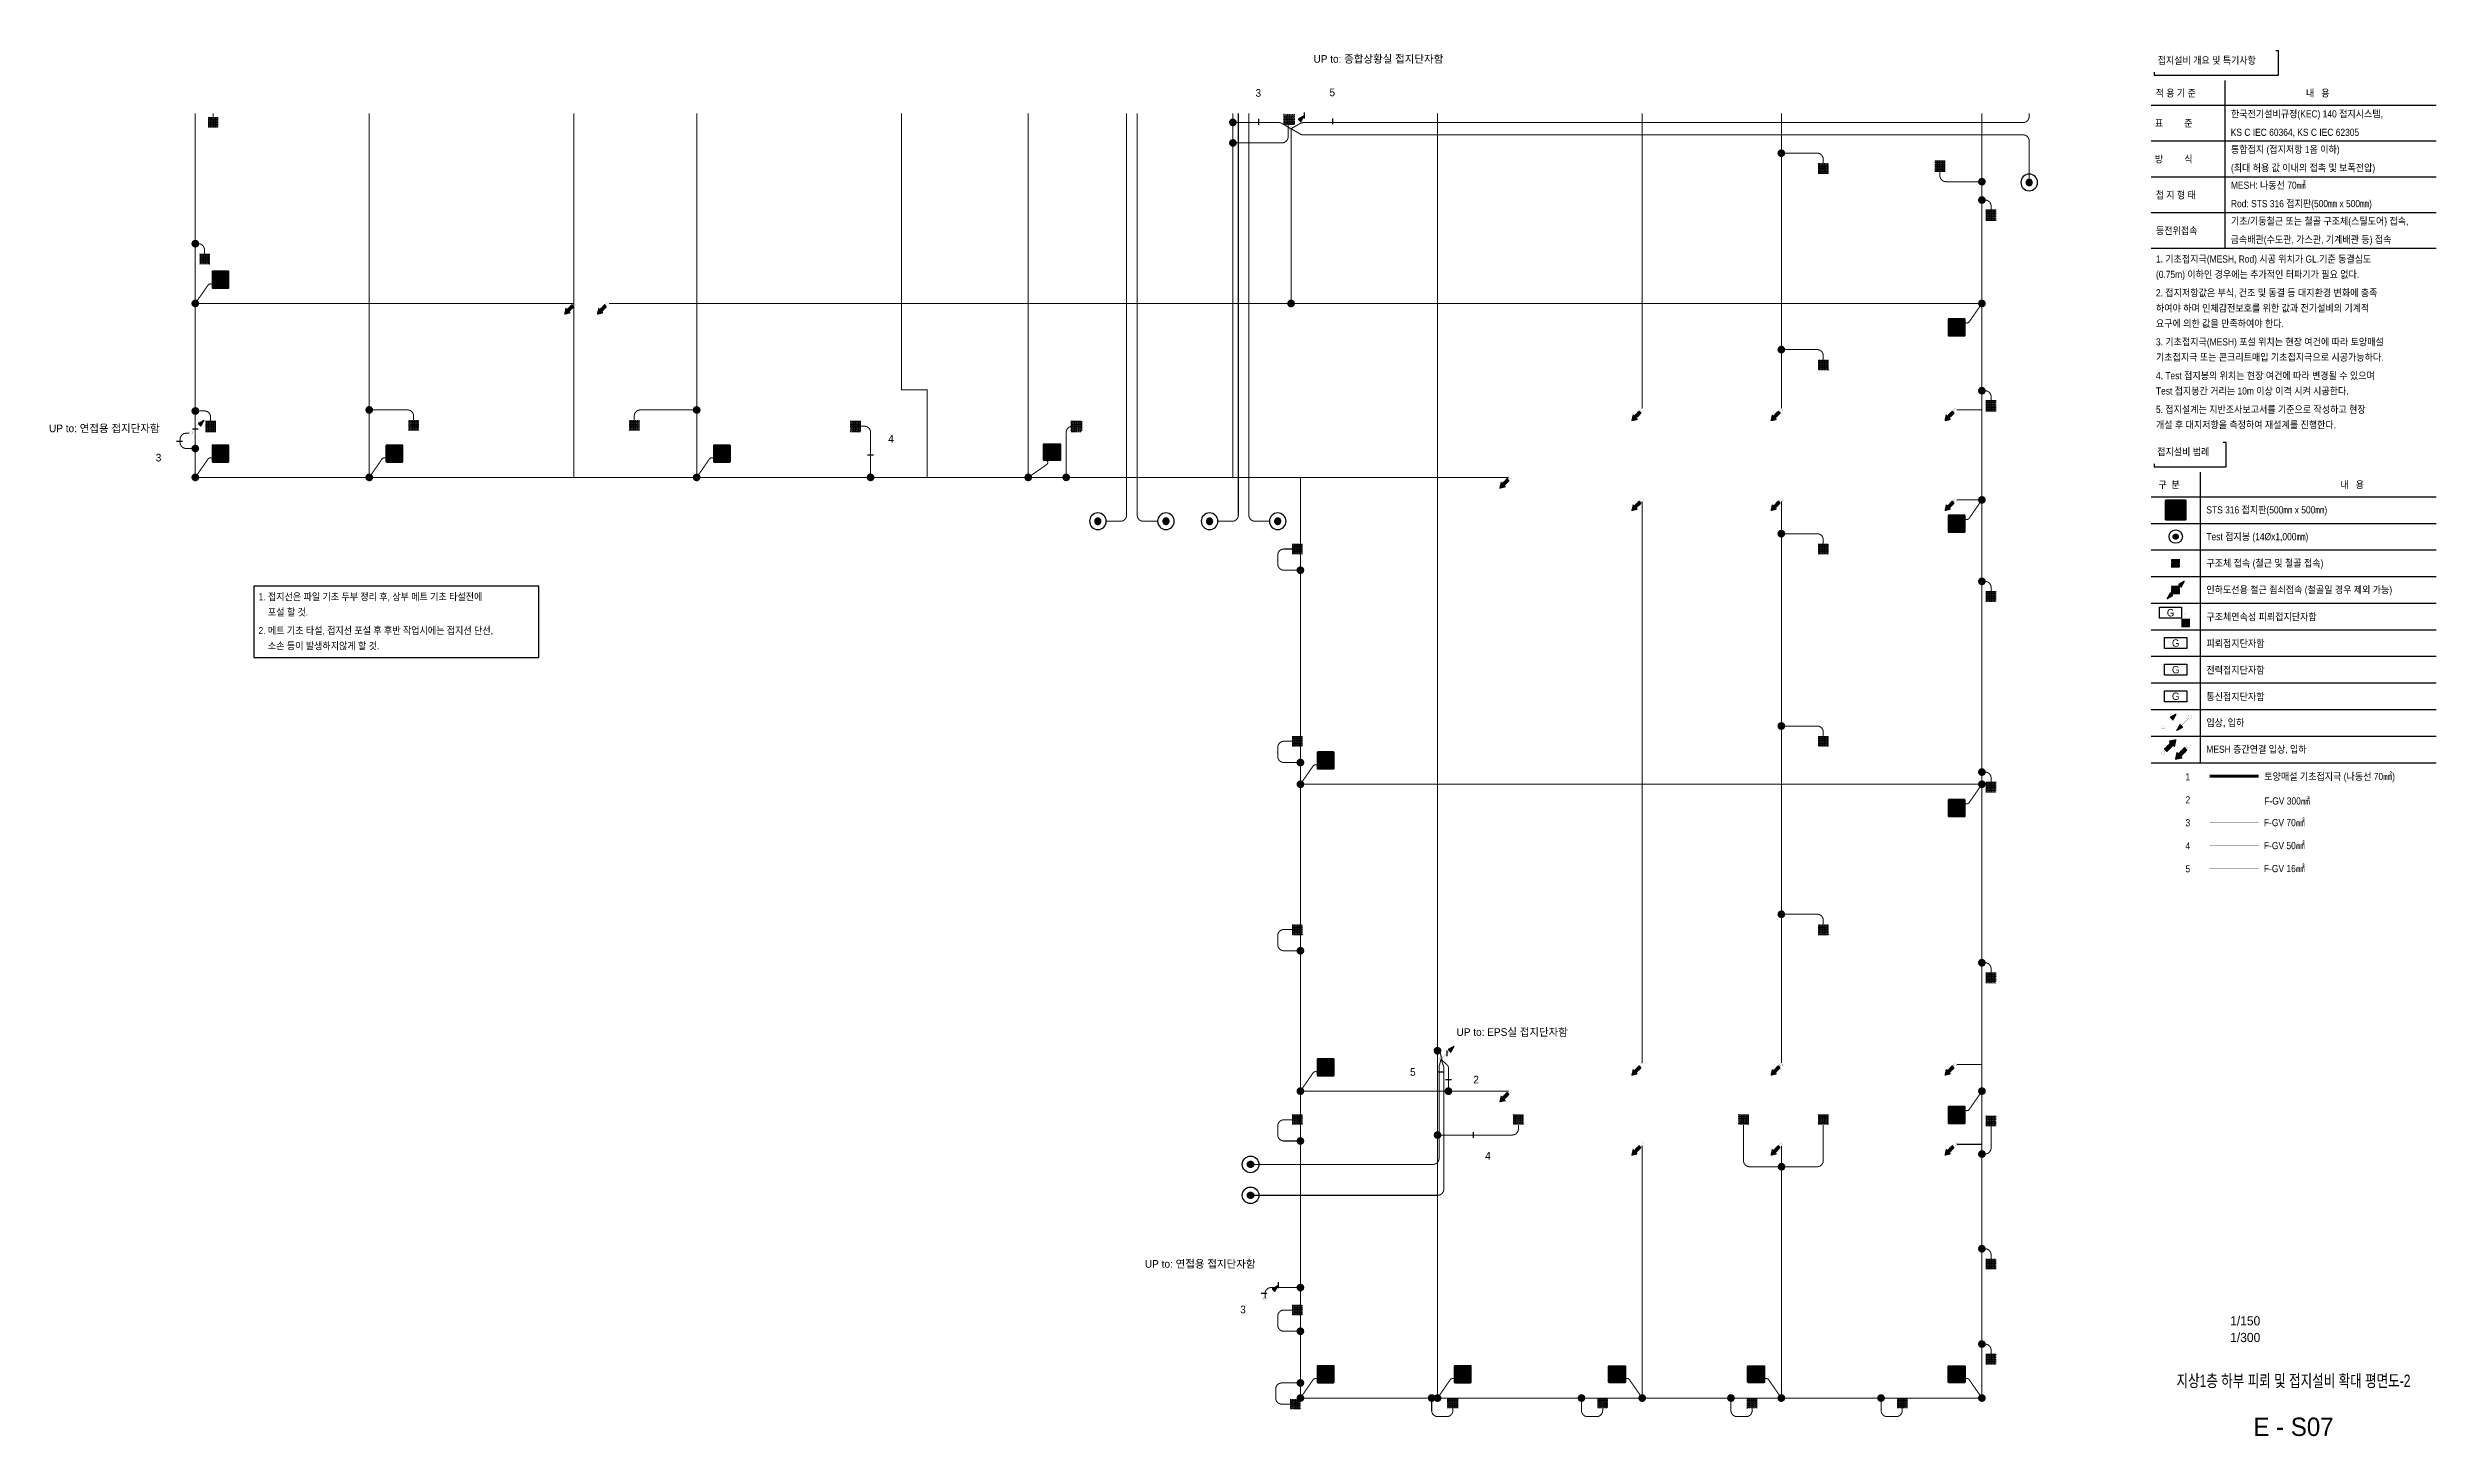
# Model space of a CAD drawing. Header units: millimetres. Extents: x 81900 to 502050, y -708375 to 1238700.
# Drawn here: x 385341 to 502050, y -517718 to -449850 of the extents above; entities that cross this region are included whole.
import ezdxf
from ezdxf.enums import TextEntityAlignment as Align

# ---------------------------------------------------------------- set-up
doc = ezdxf.new("R2010")
doc.units = ezdxf.units.MM
doc.header["$LTSCALE"] = 150
doc.set_wipeout_variables(frame=1)
for name, pattern in [('AM_ISO09W050', [22.5, 12, -1.5, 3, -1.5, 3, -1.5]), ('C2', [18.5, 13.5, -2, 1, -2]), ('HID', [2.3, 1.5, -0.8])]:
    doc.linetypes.add(name, pattern=pattern)
doc.layers.get('0').update_dxf_attribs({"lineweight": 0})
for name, color, linetype in [('------99 Grounding and Lightning', 3, 'Continuous'), ('------99 Grounding_Grounding Terminal Board_E', 3, 'Continuous'), ('------99 Grounding_Grounding Terminal Board_T', 2, 'Continuous'), ('------99 Grounding_Mesh', 6, 'Continuous'), ('-----09 E-WIRE-GV', 2, 'Continuous'), ('-----20 General Symbol', 3, 'Continuous'), ('-----29 Cable Schedule', 1, 'Continuous'), ('-----29 Indicator', 1, 'Continuous'), ('-----30 Text', 2, 'Continuous'), ('-----41 Drawing Title', 2, 'Continuous'), ('-----42 Drawing Number', 2, 'Continuous'), ('-----43 Drawing Scale', 3, 'Continuous')]:
    doc.layers.add(name, color=color, linetype=linetype)
doc.styles.add('ELEC', font='')
doc.styles.get('ELEC').set_extended_font_data('Dotum')
pattern_1 = [(180, (845852.563, 610254.6404), (-1e-14, -6.25), [])]

# ---------------------------------------------------------------- blocks, each defined once
blk = doc.blocks.new('STS 316 접지판')
blk.add_wipeout([(-254, -276), (-270, -270), (-276, -254), (-276, 254), (-270, 270), (-254, 276), (254, 276), (270, 270), (276, 254), (276, -254), (270, -270), (254, -276)])
h = blk.add_hatch(color=256)
h.dxf.hatch_style = 1
h.set_gradient(color1=(132, 132, 132), color2=(214, 214, 214), tint=1, name='SPHERICAL')
edge = h.paths.add_edge_path()
edge.add_line((-254, 276), (254, 276))
edge.add_arc((254, 254), 22.1, 0, 90, ccw=False)
edge.add_line((276, 254), (276, -254))
edge.add_arc((254, -254), 22.1, 270, 360, ccw=False)
edge.add_line((254, -276), (-254, -276))
edge.add_arc((-254, -254), 22.1, 180, 270, ccw=False)
edge.add_line((-276, -254), (-276, 254))
edge.add_arc((-254, 254), 22.1, 90, 180, ccw=False)
h.paths.add_polyline_path([(-169, 221), (169, 221, -0.668179), (173, 212), (-165, 212, -1.496606)], flags=16)
h.paths.add_polyline_path([(221, 169), (221, -169, -0.668179), (212, -173), (212, 165, -1.496606)], flags=16)
h.paths.add_polyline_path([(-173, -212), (165, -212, -1.496606), (169, -221), (-169, -221, -0.668179)], flags=16)
h.paths.add_polyline_path([(-221, 169, 0.022626), (-52, 0, 1.473564), (-43, 4, 0.045564)], flags=16)
h = blk.add_hatch(color=256)
h.set_gradient(color1=(255, 255, 255), tint=1, name='SPHERICAL')
edge = h.paths.add_edge_path()
edge.add_arc((-232, 232), 22.1, 0, 360)
edge = h.paths.add_edge_path()
edge.add_arc((-78, 249), 16.6, 0, 360)
edge = h.paths.add_edge_path()
edge.add_arc((78, 249), 16.6, 0, 360)
edge = h.paths.add_edge_path()
edge.add_arc((232, 232), 22.1, 0, 360)
edge = h.paths.add_edge_path()
edge.add_arc((249, -77), 16.6, 0, 360)
edge = h.paths.add_edge_path()
edge.add_arc((249, 77), 16.6, 0, 360)
edge = h.paths.add_edge_path()
edge.add_arc((-78, -249), 16.6, 0, 360)
edge = h.paths.add_edge_path()
edge.add_arc((78, -249), 16.6, 0, 360)
edge = h.paths.add_edge_path()
edge.add_arc((232, -232), 22.1, 0, 360)
edge = h.paths.add_edge_path()
edge.add_arc((-232, -232), 22.1, 0, 360)
edge = h.paths.add_edge_path()
edge.add_arc((-249, -77), 16.6, 0, 360)
edge = h.paths.add_edge_path()
edge.add_arc((-249, 77), 16.6, 0, 360)
edge = h.paths.add_edge_path()
edge.add_arc((0, 0), 22.1, 0, 360)
h = blk.add_hatch(color=256)
h.set_gradient(color1=(255, 255, 255), tint=1, name='SPHERICAL')
edge = h.paths.add_edge_path()
edge.add_arc((-249, -77), 16.6, 0, 360)
edge = h.paths.add_edge_path()
edge.add_arc((-249, 77), 16.6, 0, 360)
edge = h.paths.add_edge_path()
edge.add_arc((-232, 232), 22.1, 0, 360)
edge = h.paths.add_edge_path()
edge.add_arc((-78, 249), 16.6, 0, 360)
edge = h.paths.add_edge_path()
edge.add_arc((78, 249), 16.6, 0, 360)
edge = h.paths.add_edge_path()
edge.add_arc((0, 0), 22.1, 0, 360)
edge = h.paths.add_edge_path()
edge.add_arc((232, 232), 22.1, 0, 360)
h = blk.add_hatch(color=256)
h.set_gradient(color1=(132, 132, 132), one_color=1, tint=1, name='SPHERICAL')
edge = h.paths.add_edge_path()
edge.add_arc((0, 0), 22.1, 0, 360)
for points in [[(-254, 276), (254, 276, -0.414214), (276, 254), (276, -254, -0.414214), (254, -276), (-254, -276, -0.414214), (-276, -254), (-276, 254, -0.414214), (-254, 276, 0.033225)], [(-221, -169), (-221, 169, -0.668179), (-212, 173), (-43, 4, -0.414214), (-43, -4), (-212, -173, -0.668179), (-221, -169, -0.016281)], [(-169, 221), (169, 221, -0.668179), (173, 212), (4, 43, -0.414214), (-4, 43), (-173, 212, -0.668179), (-169, 221, -0.016281)], [(221, -169), (221, 169, 0.668179), (212, 173), (43, 4, 0.414214), (43, -4), (212, -173, 0.668179), (221, -169, 0.016281)], [(-169, -221), (169, -221, 0.668179), (173, -212), (4, -43, 0.414214), (-4, -43), (-173, -212, 0.668179), (-169, -221, 0.016281)]]:
    blk.add_lwpolyline(points, format="xyb")
for centre, radius in [((-249, 77), 16.6), ((-232, 232), 22.1), ((-78, 249), 16.6), ((0, 0), 22.1), ((78, 249), 16.6), ((232, 232), 22.1), ((249, 77), 16.6), ((-249, -77), 16.6), ((-232, -232), 22.1), ((-78, -249), 16.6), ((78, -249), 16.6), ((232, -232), 22.1), ((249, -77), 16.6)]:
    blk.add_circle(centre, radius)
blk = doc.blocks.new('구조체접속')
h = blk.add_hatch()
h.set_pattern_fill('ANGLE', color=1, scale=200)
h.set_pattern_definition([(0, (0, 0), (0, 55), [40, -15]), (90, (0, 0), (-55, 3e-15), [40, -15])])
h.paths.add_polyline_path([(168, 168), (-168, 168), (-168, -168), (168, -168)])
at = {"color": 1}
for p, q in [((166, 168), (168, 166)), ((-168, -166), (-166, -168))]:
    blk.add_line(p, q, dxfattribs=at)
at = {"color": 1, "const_width": 2}
blk.add_lwpolyline([(168, 168), (-168, 168), (-168, -168), (168, -168)], close=True, dxfattribs=at)
blk = doc.blocks.new("'인하도선용 수직철근 또는 철골")
h = blk.add_hatch()
h.set_pattern_fill('ANSI31', color=256, scale=50, angle=135)
h.set_pattern_definition(pattern_1)
h.paths.add_polyline_path([(291, 293), (180, 89), (88, 181)])
h = blk.add_hatch()
h.set_pattern_fill('ANSI31', color=256, scale=50, angle=135)
h.set_pattern_definition(pattern_1)
h.paths.add_polyline_path([(-291, -293), (-180, -89), (-88, -181)])
at = {"const_width": 3.93}
for points in [[(293, 293), (181, 88), (88, 181), (293, 293)], [(-293, -293), (-181, -88), (-88, -181), (-293, -293)]]:
    blk.add_lwpolyline(points, dxfattribs=at)
at = {"xscale": 0.8, "yscale": 0.8, "zscale": 0.8}
blk.add_blockref('구조체접속', (0, 0), dxfattribs=at)
blk = doc.blocks.new('입상입하1')
h = blk.add_hatch()
h.set_pattern_fill('ANSI31', color=256, scale=50, angle=135)
h.set_pattern_definition([(180, (845993.8846, 610394.13), (-1e-14, -6.25), [])])
h.paths.add_polyline_path([(432, 432), (321, 228), (229, 321)])
at = {"const_width": 3.93}
blk.add_lwpolyline([(0, 61, -1), (0, -61, -1), (0, 61)], format="xyb", dxfattribs=at)
for points in [[(43, 43), (275, 275)], [(434, 433), (322, 227), (229, 321), (434, 433)]]:
    blk.add_lwpolyline(points, dxfattribs=at)
blk = doc.blocks.new('입상입하2')
h = blk.add_hatch()
h.set_pattern_fill('ANSI31', color=256, scale=100, angle=135)
h.set_pattern_definition([(180, (0, 0), (-2e-14, -12.5), [])])
h.paths.add_polyline_path([(326, 242), (377, 192), (433, 433), (192, 377), (242, 326), (39, 124), (124, 39)])
at = {"const_width": 3.93}
blk.add_lwpolyline([(0, 61, -1), (0, -61, -1), (0, 61)], format="xyb", dxfattribs=at)
blk.add_lwpolyline([(377, 192), (326, 242), (124, 39), (39, 124), (242, 326), (192, 377), (433, 433)], close=True, dxfattribs=at)
blk = doc.blocks.new('A$Cbdca0f5f')
at = {"color": 0}
blk.add_lwpolyline([(-360, -360), (-360, 0), (360, 0), (360, -360)], close=True, dxfattribs=at)
at = {"color": 0, "style": 'ELEC'}
blk.add_text('G', height=240, dxfattribs=at).set_placement((0, -180), align=Align.MIDDLE)
blk = doc.blocks.new('구조체연속성 TEST 단자함')
at = {"const_width": 2}
blk.add_lwpolyline([(491, -200), (491, -100, 0.414214), (391, 0), (360, 0)], format="xyb", dxfattribs=at)
at = {"layer": '------99 Grounding_Grounding Terminal Board_E'}
blk.add_blockref('A$Cbdca0f5f', (0, 180), dxfattribs=at)
at = {"xscale": 0.8, "yscale": 0.8, "zscale": 0.8}
blk.add_blockref('구조체접속', (491, -334), dxfattribs=at)
blk = doc.blocks.new('접지봉')
at = {"linetype": 'HID', "ltscale": 200}
h = blk.add_hatch(color=256, dxfattribs=at)
h.dxf.hatch_style = 1
edge = h.paths.add_edge_path()
edge.add_arc((0, 0), 102, 0, 360)
blk.add_circle((0, 0), 271)
blk.add_circle((0, 0), 102, dxfattribs=at)
blk = doc.blocks.new('A13')
blk.add_lwpolyline([(-300, 0), (-300, 300), (300, 300), (300, 0)], close=True)
at = {"style": 'ELEC'}
blk.add_text('G', height=200, dxfattribs=at).set_placement((0, 150), align=Align.MIDDLE)
blk = doc.blocks.new('A$C8673a4d5')
blk.add_wipeout([(-32961, -46990), (-32961, -49363), (-32661, -49363), (-32661, -49663), (-25624, -49663), (-25624, -47290), (-25924, -47290), (-25924, -46990)]).dxf.layer = '-----29 Cable Schedule'
blk.add_wipeout([(-32961, -50192), (-5100, -50192), (-5100, -90305), (-32961, -90305)]).dxf.layer = '-----29 Cable Schedule'
at = {"layer": '-----29 Cable Schedule'}
blk.add_lwpolyline([(-32661, -49363), (-32661, -49663), (-25624, -49663), (-25624, -47290), (-25924, -47290)], dxfattribs=at)
blk.add_wipeout([(-32961, -46990), (-25924, -46990), (-25924, -49363), (-32961, -49363)]).dxf.layer = '-----29 Cable Schedule'
at = {"layer": '-----30 Text', "style": 'ELEC', "width": 0.9}
blk.add_text('접지설비 범례', height=700, dxfattribs=at).set_placement((-32369, -48206), align=Align.MIDDLE_LEFT)
blk.add_wipeout([(-32961, -50193), (-5100, -50193), (-5100, -90306), (-32961, -90306)]).dxf.layer = '-----29 Cable Schedule'
at = {"layer": '-----09 E-WIRE-GV', "color": 6, "linetype": 'AM_ISO09W050', "ltscale": 0.5, "const_width": 300}
blk.add_lwpolyline([(-27238, -79908), (-22438, -79908)], dxfattribs=at)
at = {"layer": '-----09 E-WIRE-GV', "color": 1, "linetype": 'C2', "ltscale": 0.5, "const_width": 30}
blk.add_lwpolyline([(-27238, -82304), (-22438, -82304)], dxfattribs=at)
at = {"layer": '-----09 E-WIRE-GV', "color": 3, "linetype": 'C2', "ltscale": 0.5, "const_width": 30}
blk.add_lwpolyline([(-27238, -84417), (-22438, -84417)], dxfattribs=at)
at = {"layer": '-----09 E-WIRE-GV', "color": 4, "linetype": 'C2', "ltscale": 0.5, "const_width": 30}
blk.add_lwpolyline([(-27238, -86664), (-22438, -86664)], dxfattribs=at)
at = {"layer": '-----09 E-WIRE-GV', "color": 2, "linetype": 'C2', "ltscale": 0.5, "const_width": 30}
blk.add_lwpolyline([(-27238, -88912), (-22438, -88912)], dxfattribs=at)
at = {"layer": '-----29 Cable Schedule'}
blk.add_line((-28161, -50193), (-28161, -78593), dxfattribs=at)
for points in [[(-32961, -52593), (-5100, -52593)], [(-32961, -55193), (-5100, -55193)], [(-32961, -57793), (-5100, -57793)], [(-32961, -60393), (-5100, -60393)], [(-32961, -62993), (-5100, -62993)], [(-32961, -65593), (-5100, -65593)], [(-32961, -68193), (-5100, -68193)], [(-32961, -70793), (-5100, -70793)], [(-32961, -73393), (-5100, -73393)], [(-32961, -75993), (-5100, -75993)], [(-32961, -78593), (-5100, -78593)]]:
    blk.add_lwpolyline(points, dxfattribs=at)
at = {"layer": '------99 Grounding and Lightning'}
for name, p, xscale, yscale, zscale in [('구조체접속', (-30561, -59093), 2.4, 2.4, 2.4), ("'인하도선용 수직철근 또는 철골", (-30561, -61693), 3, 3, 3), ('구조체연속성 TEST 단자함', (-31062, -63931), 3, 3, 3)]:
    blk.add_blockref(name, p, dxfattribs=dict(at, xscale=xscale, yscale=yscale, zscale=zscale))
at = {"layer": '------99 Grounding_Grounding Terminal Board_E', "xscale": 3, "yscale": 3, "zscale": 3}
for p in [(-30561, -66353), (-30561, -68953)]:
    blk.add_blockref('A$Cbdca0f5f', p, dxfattribs=at)
at = {"layer": '------99 Grounding_Grounding Terminal Board_T', "xscale": 3.6, "yscale": 3.6, "zscale": 3.6}
blk.add_blockref('A13', (-30561, -72633), dxfattribs=at)
at = {"layer": '-----20 General Symbol', "xscale": 3, "yscale": 3, "zscale": 3}
for name, p in [('입상입하1', (-31786, -75095)), ('입상입하2', (-31798, -77616))]:
    blk.add_blockref(name, p, dxfattribs=at)
at = {"layer": '-----20 General Symbol', "xscale": 3, "yscale": 3, "zscale": 3, "rotation": 179.9999999997969}
for name, p in [('입상입하1', (-29184, -74140)), ('입상입하2', (-29324, -76969))]:
    blk.add_blockref(name, p, dxfattribs=at)
at = {"layer": '-----30 Text', "style": 'ELEC', "width": 0.9}
for s, p in [('내   용', (-14473, -51422)), ('STS 316 접지판(500㎜ x 500㎜)', (-27561, -53875)), ('Test 접지봉 (14Øx1,000㎜)', (-27561, -56493)), ('구조체 접속 (철근 및 철골 접속)', (-27561, -59083)), ('인하도선용 철근 죔쇠접속 (철골일 경우 제외 가능)', (-27561, -61683)), ('구조체연속성 피뢰접지단자함', (-27561, -64331)), ('피뢰접지단자함', (-27561, -66931)), ('전력접지단자함', (-27561, -69531)), ('통신접지단자함', (-27561, -72131)), ('입상, 입하', (-27561, -74675)), ('MESH 층간연결 입상, 입하', (-27561, -77275)), ('토양매설 기초접지극 (나동선 70㎟)', (-21904, -79938)), ('F-GV 70㎟', (-21940, -84447)), ('F-GV 300㎟ ', (-21904, -82333)), ('F-GV 50㎟', (-21940, -86694)), ('F-GV 16㎟', (-21940, -88941))]:
    blk.add_text(s, height=700, dxfattribs=at).set_placement(p, align=Align.MIDDLE_LEFT)
blk.add_wipeout([(-32961, -11903), (-5100, -11903), (-5100, -46690), (-32961, -46690)]).dxf.layer = '-----29 Cable Schedule'
at = {"layer": '------99 Grounding_Mesh', "xscale": 3.6, "yscale": 3.6, "zscale": 3.6}
blk.add_blockref('STS 316 접지판', (-30561, -53893), dxfattribs=at)
for points, layer in [([(-32961, -11903), (-5100, -11903), (-5100, -46690), (-32961, -46690)], '-----29 Cable Schedule'), ([(-30090, -82689), (-30090, -81716), (-29247, -81229), (-28404, -81716), (-28404, -82689), (-29247, -83176)], '-----29 Indicator'), ([(-30090, -89431), (-30090, -88457), (-29247, -87970), (-28404, -88457), (-28404, -89431), (-29247, -89917)], '-----29 Indicator')]:
    blk.add_wipeout(points).dxf.layer = layer
at = {"layer": '-----29 Cable Schedule'}
for points in [[(-32961, -14303), (-5100, -14303)], [(-32961, -17803), (-5100, -17803)], [(-32961, -21303), (-5100, -21303)], [(-32961, -24803), (-5100, -24803)], [(-32961, -28303), (-5100, -28303)]]:
    blk.add_lwpolyline(points, dxfattribs=at)
at = {"layer": '------99 Grounding and Lightning', "xscale": 2.4, "yscale": 2.4, "zscale": 2.4}
blk.add_blockref('접지봉', (-30561, -56493), dxfattribs=at)
at = {"layer": '-----30 Text', "style": 'ELEC', "width": 0.9}
for s, p in [('적 용 기 준', (-32525, -13133)), ('내   용', (-17834, -13133)), ('표         준', (-32594, -16073)), ('한국전기설비규정(KEC) 140 접지시스템,', (-25161, -15165)), ('통합접지 (접지저항 1옴 이하)', (-25161, -18636)), ('KS C IEC 60364, KS C IEC 62305', (-25182, -16965)), ('방         식', (-32594, -19573)), ('(최대 허용 값 이내의 접촉 및 보폭전압)', (-25161, -20436)), ('접 지 형 태', (-32525, -23091)), ('MESH: 나동선 70㎟', (-25161, -22136)), ('기초/기둥철근 또는 철골 구조체(스틸도어) 접속,', (-25161, -25644)), ('Rod: STS 316 접지판(500㎜ x 500㎜)', (-25161, -23936)), ('등전위접속', (-32491, -26583)), ('금속배관(수도관, 가스관, 기계배관 등) 접속', (-25197, -27444)), ('1. 기초접지극(MESH, Rod) 시공 위치가 GL.기준 동결심도', (-32491, -29353)), ('2. 접지저항값은 부식, 건조 및 동결 등 대지환경 변화에 충족', (-32491, -32653)), ('(0.75m) 이하인 경우에는 추가적인 터파기가 필요 없다.', (-32491, -30853)), ('하여야 하며 인체감전보호를 위한 값과 전기설비의 기계적 ', (-32491, -34153)), ('3. 기초접지극(MESH) 포설 위치는 현장 여건에 따라 토양매설', (-32491, -37453)), ('요구에 의한 값을 만족하여야 한다.', (-32491, -35653)), ('기초접지극 또는 콘크리트매입 기초접지극으로 시공가능하다.', (-32491, -38953)), ('Test 접지봉간 거리는 10m 이상 이격 시켜 시공한다.', (-32491, -42253)), ('4. Test 접지봉의 위치는 현장 여건에 따라 변경될 수 있으며', (-32491, -40753)), ('5. 접지설계는 지반조사보고서를 기준으로 작성하고 현장 ', (-32491, -44053)), ('개설 후 대지저항을 측정하여 재설계를 진행한다.', (-32491, -45553)), ('구  분', (-32253, -51408))]:
    blk.add_text(s, height=700, dxfattribs=at).set_placement(p, align=Align.MIDDLE_LEFT)
for points, layer in [([(-32961, -8700), (-32961, -11074), (-32661, -11074), (-32661, -11374), (-20506, -11374), (-20506, -9000), (-20806, -9000), (-20806, -8700)], '-----29 Cable Schedule'), ([(-30090, -80442), (-30090, -79468), (-29247, -78982), (-28404, -79468), (-28404, -80442), (-29247, -80929)], '-----29 Indicator'), ([(-30090, -87183), (-30090, -86210), (-29247, -85723), (-28404, -86210), (-28404, -87183), (-29247, -87670)], '-----29 Indicator')]:
    blk.add_wipeout(points).dxf.layer = layer
at = {"layer": '-----29 Cable Schedule'}
blk.add_lwpolyline([(-32661, -11074), (-32661, -11374), (-20506, -11374), (-20506, -9000), (-20806, -9000)], dxfattribs=at)
at = {"layer": '-----30 Text', "style": 'ELEC', "width": 0.9}
for s, p in [('1', (-29603, -79979)), ('5', (-29603, -88960))]:
    blk.add_text(s, height=700, dxfattribs=at).set_placement(p, align=Align.MIDDLE_LEFT)
blk.add_wipeout([(-30090, -84936), (-30090, -83963), (-29247, -83476), (-28404, -83963), (-28404, -84936), (-29247, -85423)]).dxf.layer = '-----29 Indicator'
for s, p in [('2', (-29603, -82226)), ('4', (-29603, -86713)), ('3', (-29603, -84465))]:
    blk.add_text(s, height=700, dxfattribs=at).set_placement(p, align=Align.MIDDLE_LEFT)
blk.add_wipeout([(-32961, -8700), (-20806, -8700), (-20806, -11074), (-32961, -11074)]).dxf.layer = '-----29 Cable Schedule'
at = {"layer": '-----29 Cable Schedule'}
blk.add_lwpolyline([(-25761, -11903), (-25761, -28303)], dxfattribs=at)
at = {"layer": '-----30 Text', "style": 'ELEC', "width": 0.9}
blk.add_text('접지설비 개요 및 특기사항', height=700, dxfattribs=at).set_placement((-32331, -9925), align=Align.MIDDLE_LEFT)
blk = doc.blocks.new('접속점 (본딩)')
h = blk.add_hatch(color=256)
h.dxf.hatch_style = 1
h.paths.add_polyline_path([(125, 0, 1), (-125, 0, 1)])
at = {"const_width": 2}
for points in [[(125, 0, 1), (-125, 0)], [(125, 0, -1), (-125, 0)]]:
    blk.add_lwpolyline(points, format="xyb", dxfattribs=at)
blk = doc.blocks.new('A$Ccb354d3c')
at = {"layer": '------99 Grounding_Mesh', "xscale": 1.5, "yscale": 1.5, "zscale": 1.5}
for name, p in [('접속점 (본딩)', (0, 0)), ('STS 316 접지판', (1232, -1164))]:
    blk.add_blockref(name, p, dxfattribs=at)
at = {"layer": '------99 Grounding_Mesh', "linetype": 'AM_ISO09W050', "ltscale": 0.12, "const_width": 50}
blk.add_lwpolyline([(619, -893), (0, 0)], dxfattribs=at)
blk.add_lwpolyline([(619, -893, 0.7141311), (884, -816)], format="xyb", dxfattribs=at)

msp = doc.modelspace()

# ---------------------------------------------------------------- linework, layer by layer
at = {"layer": '------99 Grounding_Mesh', "linetype": 'AM_ISO09W050', "const_width": 50, "elevation": 0}
for points in [[(392550, -453050), (392550, -470850)], [(401050, -453050), (401050, -470850)], [(411050, -453050), (411050, -470850)], [(417050, -453050), (417050, -470850)], [(433250, -470850), (433250, -453050)], [(443250, -470850), (443250, -453050)], [(453250, -453050), (453250, -515850)], [(463250, -453050), (463250, -467476)], [(470050, -453050), (470050, -467476)], [(479849, -453050), (479852, -515850)], [(392550, -462350), (411026, -462350)], [(412774, -462350), (479850, -462350)], [(478624, -467550), (479850, -467550)], [(392550, -470850), (456726, -470850)], [(446550, -470850), (446550, -515850)], [(463250, -472024), (463250, -499476)], [(470050, -472024), (470050, -499476)], [(478624, -471950), (479850, -471950)], [(446551, -485850), (479850, -485850)], [(478624, -499550), (479851, -499550)], [(463250, -503524), (463250, -515850)], [(470050, -503524), (470050, -515850)], [(478624, -503450), (479851, -503450)], [(446551, -515850), (479850, -515850)]]:
    msp.add_lwpolyline(points, dxfattribs=at)
at = {"layer": '-----09 E-WIRE-GV', "color": 4, "linetype": 'C2', "ltscale": 0.1, "const_width": 50}
msp.add_lwpolyline([(393423, -453243), (393423, -453048)], dxfattribs=at)
at = {"layer": '-----09 E-WIRE-GV', "color": 2, "linetype": 'C2', "ltscale": 0.3, "const_width": 50, "elevation": 0}
for points in [[(438058, -453050), (438058, -472695, -0.4142136), (437758, -472995), (437058, -472995)], [(438575, -453050), (438575, -472695, 0.4142136), (438875, -472995), (439575, -472995)], [(443516, -453050), (443516, -472695, -0.4142136), (443216, -472995), (442516, -472995)], [(446092, -453808), (446542, -453548, -0.1316525), (446692, -453508), (481860, -453508, 0.4142136), (482160, -453208), (482160, -453050)], [(446092, -453808), (446542, -454068, 0.1316525), (446692, -454108), (481861, -454108, -0.4142136), (482161, -454408), (482161, -456433)], [(444115, -505942), (453254, -505942, 0.4142136), (453554, -505642), (453554, -499704, 0.0894457), (453535, -499599), (453420, -499290)], [(444115, -504429), (453026, -504429, 0.4142136), (453326, -504129), (453326, -499689, -0.0639651), (453336, -499613), (453420, -499290)]]:
    msp.add_lwpolyline(points, format="xyb", dxfattribs=at)
at = {"layer": '-----09 E-WIRE-GV', "color": 3, "linetype": 'C2', "ltscale": 0.3, "const_width": 50, "elevation": 0}
for points in [[(446092, -453808), (445642, -453548, 0.1316525), (445492, -453508), (443250, -453508)], [(392248, -468692), (392105, -468692, 0.4142136), (391805, -468992), (391805, -469138, 0.4142136), (392105, -469438), (392550, -469438)], [(444820, -510985), (444820, -510751, -0.4142136), (445120, -510451), (446550, -510451)]]:
    msp.add_lwpolyline(points, format="xyb", dxfattribs=at)
at = {"layer": '-----09 E-WIRE-GV', "color": 4, "linetype": 'C2', "ltscale": 0.1, "const_width": 50, "elevation": 0}
for points in [[(443250, -454500), (445648, -454500, 0.4142136), (445948, -454200), (445948, -453599)], [(472100, -455498), (472100, -455303, 0.4142136), (471800, -455003), (470050, -455003)], [(477797, -455902), (477797, -456097, 0.4142136), (478097, -456397), (479850, -456397)], [(480300, -457788), (480300, -457593, 0.4142136), (480000, -457293), (479850, -457293)], [(393000, -459923), (393000, -459728, 0.4142136), (392700, -459428), (392550, -459428)], [(472100, -465098), (472100, -464903, 0.4142136), (471800, -464603), (470050, -464603)], [(480300, -467108), (480300, -466913, 0.4142136), (480000, -466613), (479850, -466613)], [(393300, -468098), (393300, -467903, 0.4142136), (393000, -467603), (392550, -467603)], [(403217, -468048), (403217, -467853, 0.4142136), (402917, -467553), (401050, -467553)], [(414000, -468048), (414000, -467853, -0.4142136), (414300, -467553), (417050, -467553)], [(425052, -468350), (425247, -468350, -0.4142136), (425547, -468650), (425547, -470850)], [(435600, -468350), (435405, -468350, 0.4142136), (435105, -468650), (435105, -470850)], [(472100, -474098), (472100, -473903, 0.4142136), (471800, -473603), (470050, -473603)], [(446148, -474350), (445742, -474350, 0.4142136), (445442, -474650), (445442, -475087, 0.4142136), (445742, -475387), (446550, -475387)], [(480300, -476428), (480300, -476233, 0.4142136), (480000, -475933), (479850, -475933)], [(472100, -483498), (472100, -483303, 0.4142136), (471800, -483003), (470050, -483003)], [(446148, -483750), (445742, -483750, 0.4142136), (445442, -484050), (445442, -484487, 0.4142136), (445742, -484787), (446550, -484787)], [(480300, -485748), (480300, -485553, 0.4142136), (480000, -485253), (479850, -485253)], [(472100, -492698), (472100, -492503, 0.4142136), (471800, -492203), (470050, -492203)], [(446148, -492950), (445742, -492950, 0.4142136), (445442, -493250), (445442, -493687, 0.4142136), (445742, -493987), (446550, -493987)], [(480300, -495068), (480300, -494873, 0.4142136), (480000, -494573), (479850, -494573)], [(446148, -502250), (445742, -502250, 0.4142136), (445442, -502550), (445442, -502987, 0.4142136), (445742, -503287), (446550, -503287)], [(468200, -502498), (468200, -504244, 0.4142136), (468500, -504544), (470175, -504544)], [(472100, -502498), (472100, -504244, -0.4142136), (471800, -504544), (470175, -504544)], [(480300, -502558), (480300, -503623, -0.4142136), (480000, -503923), (479850, -503923)], [(480300, -509048), (480300, -508853, 0.4142136), (480000, -508553), (479850, -508553)], [(446148, -511550), (445742, -511550, 0.4142136), (445442, -511850), (445442, -512287, 0.4142136), (445742, -512587), (446550, -512587)], [(480300, -513708), (480300, -513513, 0.4142136), (480000, -513213), (479850, -513213)], [(446048, -516150), (445642, -516150, -0.4142136), (445342, -515850), (445342, -515413, -0.4142136), (445642, -515113), (446550, -515113)]]:
    msp.add_lwpolyline(points, format="xyb", dxfattribs=at)
at = {"layer": '-----09 E-WIRE-GV', "color": 3, "linetype": 'C2', "ltscale": 0.3, "const_width": 50, "elevation": 0}
msp.add_lwpolyline([(446092, -453808), (446092, -462350)], dxfattribs=at)
at = {"layer": '-----09 E-WIRE-GV', "color": 1, "linetype": 'C2', "ltscale": 0.3, "const_width": 50, "elevation": 0}
for points in [[(453420, -499290), (453420, -499145, 0.28826), (453250, -498874, 0.28826)], [(453782, -500850), (453782, -499720, 0.0894457), (453764, -499615), (453420, -499290)]]:
    msp.add_lwpolyline(points, format="xyb", dxfattribs=at)
at = {"layer": '-----09 E-WIRE-GV', "color": 4, "linetype": 'C2', "ltscale": 0.1, "const_width": 50}
for points in [[(454000, -516352), (454000, -516459, -0.4142136), (453700, -516759), (453263, -516759, -0.4142136), (452963, -516459), (452963, -515850)], [(461320, -516352), (461320, -516459, -0.4142136), (461020, -516759), (460583, -516759, -0.4142136), (460283, -516459), (460283, -515850)], [(468623, -516352), (468623, -516459, -0.4142136), (468323, -516759), (467886, -516759, -0.4142136), (467586, -516459), (467586, -515850)], [(475960, -516352), (475960, -516459, -0.4142136), (475660, -516759), (475223, -516759, -0.4142136), (474923, -516459), (474923, -515850)]]:
    msp.add_lwpolyline(points, format="xyb", dxfattribs=at)
at = {"layer": '-----29 Cable Schedule'}
msp.add_lwpolyline([(395407, -479652), (409337, -479652), (409337, -476159), (395407, -476159)], close=True, dxfattribs=at)
at = {"layer": '-----29 Indicator', "elevation": 0}
for points in [[(447127, -450423, 0, 0, 0), (446743, -450423, 0, 0, 0), (446743, -453008, 64.2, 64.2, 0), (446743, -453309, 0, 0, 0)], [(391537, -468482, 0, 0, 0), (392400, -468482, 64.2, 64.2, 0), (392700, -468482, 0, 0, 0)], [(454092, -497989, 0, 0, 0), (453707, -497989, 0, 0, 0), (453707, -498853, 64.2, 64.2, 0), (453707, -499153, 0, 0, 0)], [(445086, -509322, 0, 0, 0), (445471, -509322, 0, 0, 0), (445471, -510185, 64.2, 64.2, 0), (445471, -510486, 0, 0, 0)]]:
    msp.add_lwpolyline(points, format="xyseb", dxfattribs=at)

# ---------------------------------------------------------------- block references
at = {"layer": '------99 Grounding and Lightning', "yscale": 1.5, "zscale": 1.5}
for name, p, xscale, rotation in [('구조체접속', (393423, -453495), 1.5, 269.9999999999999), ('구조체접속', (445998, -453352), 1.5, 269.9999999999999), ('접속점 (본딩)', (470050, -455003), -1.5, 180), ('구조체접속', (472100, -455750), 1.5, 269.9999999999999), ('구조체접속', (477800, -455650), 1.5, 180), ('접속점 (본딩)', (479850, -456397), 1.5, 90.00000000000001), ('접속점 (본딩)', (479850, -457293), -1.5, 180), ('구조체접속', (480300, -458040), 1.5, 89.99999999999999), ('접속점 (본딩)', (392550, -459428), 1.5, 270), ('구조체접속', (393000, -460175), 1.5, 269.9999999999999), ('접속점 (본딩)', (470050, -464603), -1.5, 180), ('구조체접속', (472100, -465350), 1.5, 269.9999999999999), ('접속점 (본딩)', (479850, -466613), -1.5, 180), ('접속점 (본딩)', (392550, -467603), 1.5, 270), ('구조체접속', (480300, -467360), 1.5, 89.99999999999999), ('구조체접속', (424800, -468350), 1.5, 269.9999999999999), ('구조체접속', (435600, -468350), 1.5, 269.9999999999999), ('접속점 (본딩)', (392550, -469438), 1.5, 270), ('접속점 (본딩)', (425547, -470850), -1.5, 270), ('접속점 (본딩)', (435105, -470850, 0), -1.5, 270), ('접지봉', (436652, -472995), -1.5, 270), ('접지봉', (439981, -472995), -1.5, 270), ('접지봉', (442110, -472995), -1.5, 270), ('접지봉', (445439, -472995), -1.5, 270), ('접속점 (본딩)', (470050, -473603), -1.5, 180), ('구조체접속', (446400, -474350), 1.5, 269.9999999999999), ('구조체접속', (472100, -474350), 1.5, 269.9999999999999), ('접속점 (본딩)', (446550, -475387), -1.5, 270), ('접속점 (본딩)', (479850, -475933), -1.5, 180), ('구조체접속', (480300, -476680), 1.5, 89.99999999999999), ('접속점 (본딩)', (470050, -483003), -1.5, 180), ('구조체접속', (446400, -483750), 1.5, 269.9999999999999), ('구조체접속', (472100, -483750), 1.5, 269.9999999999999), ('접속점 (본딩)', (446550, -484787), -1.5, 270), ('접속점 (본딩)', (479850, -485253), -1.5, 180), ('구조체접속', (480300, -486000), 1.5, 89.99999999999999), ('접속점 (본딩)', (470050, -492203), -1.5, 180), ('구조체접속', (446400, -492950), 1.5, 269.9999999999999), ('구조체접속', (472100, -492950), 1.5, 269.9999999999999), ('접속점 (본딩)', (446550, -493987), -1.5, 270), ('접속점 (본딩)', (479850, -494573), -1.5, 180), ('구조체접속', (480300, -495320), 1.5, 89.99999999999999), ('접속점 (본딩)', (453250, -498874), 1.5, 90.00000000000001), ('접속점 (본딩)', (453782, -500850), -1.5, 270), ('구조체접속', (446400, -502250), 1.5, 269.9999999999999), ('접속점 (본딩)', (453250, -502994), -1.5, 270), ('구조체접속', (457200, -502250), 1.5, 269.9999999999999), ('구조체접속', (468200, -502250), 1.5, 269.9999999999999), ('구조체접속', (472100, -502250), 1.5, 269.9999999999999), ('구조체접속', (480300, -502310), 1.5, 89.99999999999999), ('접지봉', (444115, -504429), 1.5, 90), ('접속점 (본딩)', (446550, -503287), -1.5, 270), ('접속점 (본딩)', (479850, -503923), -1.5, 180), ('접속점 (본딩)', (470060, -504544), -1.5, 180), ('접지봉', (444115, -505942), 1.5, 90), ('접속점 (본딩)', (479850, -508553), -1.5, 180), ('구조체접속', (480300, -509300), 1.5, 89.99999999999999), ('접속점 (본딩)', (446550, -510451), -1.5, 270), ('구조체접속', (446400, -511550), 1.5, 269.9999999999999), ('접속점 (본딩)', (446550, -512587), -1.5, 270), ('접속점 (본딩)', (479850, -513213), -1.5, 180), ('구조체접속', (480300, -513960), 1.5, 89.99999999999999), ('접속점 (본딩)', (446550, -515113), 1.5, 270)]:
    msp.add_blockref(name, p, dxfattribs=dict(at, xscale=xscale, rotation=rotation))
for name, p, xscale in [('접속점 (본딩)', (443250, -453500, 0), -1.5), ('접속점 (본딩)', (443250, -454500, 0), -1.5), ('접지봉', (482161, -456433), -1.5), ('접속점 (본딩)', (446092, -462350), -1.5), ('접속점 (본딩)', (401050, -467553), -1.5), ('접속점 (본딩)', (417050, -467553), -1.5), ('구조체접속', (393300, -468350), 1.5), ('구조체접속', (403217, -468300), 1.5), ('구조체접속', (414000, -468300), 1.5), ('접속점 (본딩)', (452963, -515850), 1.5), ('구조체접속', (454000, -516100), 1.5), ('접속점 (본딩)', (460283, -515850), 1.5), ('구조체접속', (461320, -516100), 1.5), ('접속점 (본딩)', (467586, -515850), 1.5), ('구조체접속', (468623, -516100), 1.5), ('접속점 (본딩)', (474923, -515850), 1.5), ('구조체접속', (475960, -516100), 1.5), ('구조체접속', (446300, -516150), 1.5)]:
    msp.add_blockref(name, p, dxfattribs=dict(at, xscale=xscale))
at = {"layer": '-----20 General Symbol', "xscale": 1.5, "yscale": 1.5, "zscale": 1.5}
for p in [(446092, -453808), (444820, -510985)]:
    msp.add_blockref('입상입하1', p, dxfattribs=at)
at = {"layer": '-----20 General Symbol', "xscale": 1.2, "yscale": 1.2, "zscale": 1.2, "rotation": 180}
for p in [(411100, -462350), (412700, -462350), (463250, -467550), (470050, -467550), (478550, -467550), (456800, -470850), (463250, -471950), (470050, -471950), (463250, -499550), (470050, -499550), (478550, -499550), (456800, -500850), (463250, -503450), (470050, -503450), (478550, -503450)]:
    msp.add_blockref('입상입하2', p, dxfattribs=at)
at = {"layer": '-----29 Cable Schedule', "xscale": 0.5, "yscale": 0.5, "zscale": 0.5}
msp.add_blockref('A$C8673a4d5', (504600, -445500), dxfattribs=at)

# ---------------------------------------------------------------- texts
at = {"layer": '-----30 Text', "style": 'ELEC', "width": 0.9}
for s, p in [('1. 접지선은 파일 기초 두부 정리 후, 상부 메트 기초 타설전에', (395641, -476684)), ('    포설 할 것.', (395641, -477434)), ('2. 메트 기초 타설, 접지선 포설 후 후반 작업시에는 접지선 단선,', (395641, -478334)), ('    소손 등이 발생하지않게 할 것.', (395641, -479084))]:
    msp.add_text(s, height=350, dxfattribs=at).set_placement(p, align=Align.MIDDLE_LEFT)
at = {"layer": '-----41 Drawing Title', "style": 'ELEC', "width": 0.75}
msp.add_text('지상1층 하부 피뢰 및 접지설비 확대 평면도-2', height=600, dxfattribs=at).set_placement((495075, -515005), align=Align.MIDDLE_CENTER)
at = {"layer": '-----42 Drawing Number', "style": 'ELEC'}
msp.add_text('E - S07', height=900, dxfattribs=at).set_placement((495075, -517255), align=Align.MIDDLE_CENTER)
at = {"layer": '-----43 Drawing Scale', "style": 'ELEC'}
for s, p in [('1/150', (491980, -512300)), ('1/300', (491980, -513115))]:
    msp.add_text(s, height=450, dxfattribs=at).set_placement(p)

# ---------------------------------------------------------------- wipeouts: each hides what was drawn before it
for points in [[(444856, -452258), (444856, -451853), (444504, -451650), (444153, -451853), (444153, -452258), (444504, -452461)], [(448479, -452233), (448479, -451827), (448128, -451624), (447777, -451827), (447777, -452233), (448128, -452436)], [(426209, -469163), (426209, -468757), (426560, -468554), (426911, -468757), (426911, -469163), (426560, -469366)], [(390416, -470084), (390416, -469678), (390767, -469476), (391118, -469678), (391118, -470084), (390767, -470287)], [(454796, -500488), (454796, -500082), (455147, -499879), (455499, -500082), (455499, -500488), (455147, -500690)], [(455379, -504211), (455379, -503805), (455730, -503602), (456081, -503805), (456081, -504211), (455730, -504414)], [(443410, -511720), (443410, -511315), (443761, -511112), (444112, -511315), (444112, -511720), (443761, -511923)]]:
    msp.add_wipeout(points).dxf.layer = '-----29 Indicator'

# ---------------------------------------------------------------- next in the draw order: linework, layer by layer
at = {"layer": '------99 Grounding_Mesh', "linetype": 'AM_ISO09W050', "const_width": 50}
msp.add_lwpolyline([(427050, -453050), (427050, -466564), (428316, -466564), (428316, -470850)], dxfattribs=at)
at = {"layer": '-----09 E-WIRE-GV', "color": 2, "linetype": 'C2', "ltscale": 0.3, "const_width": 50, "elevation": 0}
msp.add_lwpolyline([(444033, -453050), (444033, -472695, 0.4142136), (444333, -472995), (445033, -472995)], format="xyb", dxfattribs=at)
at = {"layer": '-----09 E-WIRE-GV', "color": 4, "linetype": 'C2', "ltscale": 0.1, "const_width": 50, "elevation": 0}
msp.add_lwpolyline([(457200, -502502), (457200, -502694, -0.4142136), (456900, -502994), (453250, -502994)], format="xyb", dxfattribs=at)
at = {"layer": '-----29 Indicator', "elevation": 0}
for points in [[(444504, -452461, 0, 0, 0), (444504, -453324, 64.2, 64.2, 0), (444504, -453625, 0, 0, 0)], [(448128, -452436, 0, 0, 0), (448128, -453299, 64.2, 64.2, 0), (448128, -453599, 0, 0, 0)], [(390767, -469476, 0, 0, 0), (390767, -469091, 0, 0, 0), (391630, -469091, 64.2, 64.2, 0), (391931, -469091, 0, 0, 0)], [(426560, -469366, 0, 0, 0), (426560, -469750, 0, 0, 0), (425697, -469750, 64.2, 64.2, 0), (425396, -469750, 0, 0, 0)], [(454796, -500285, 0, 0, 0), (453933, -500285, 64.2, 64.2, 0), (453632, -500285, 0, 0, 0)], [(455379, -504008, 0, 0, 0), (454994, -504008, 0, 0, 0), (454994, -503145, 64.2, 64.2, 0), (454994, -502844, 0, 0, 0)], [(443761, -511112, 0, 0, 0), (443761, -510728, 0, 0, 0), (444624, -510728, 64.2, 64.2, 0), (444925, -510728, 0, 0, 0)]]:
    msp.add_lwpolyline(points, format="xyseb", dxfattribs=at)

# ---------------------------------------------------------------- next in the draw order: block references
at = {"layer": '-----09 E-WIRE-GV', "xscale": -1, "rotation": 180}
for p in [(392550, -462350), (401050, -470850), (417050, -470850), (446550, -485850), (446550, -515850), (453250, -515850)]:
    msp.add_blockref('A$Ccb354d3c', p, dxfattribs=at)
at = {"layer": '-----09 E-WIRE-GV', "xscale": -1}
for p in [(479850, -462350), (479850, -471950), (479850, -485850), (479850, -500850)]:
    msp.add_blockref('A$Ccb354d3c', p, dxfattribs=at)
at = {"layer": '-----09 E-WIRE-GV'}
for p, rotation in [((433250, -470850), 89.99999999999999), ((463250, -515850, 0), 180), ((470050, -515850), 180), ((479850, -515850), 180)]:
    msp.add_blockref('A$Ccb354d3c', p, dxfattribs=dict(at, rotation=rotation))

# ---------------------------------------------------------------- next in the draw order: texts
at = {"layer": '-----30 Text', "style": 'ELEC'}
for s, p in [('3', (444357, -452059)), ('5', (447971, -452033)), ('4', (426409, -468963)), ('3', (390616, -469884)), ('2', (454996, -500288)), ('4', (455579, -504011)), ('3', (443610, -511521))]:
    msp.add_text(s, height=375, dxfattribs=at).set_placement(p, align=Align.MIDDLE_LEFT)

# ---------------------------------------------------------------- next in the draw order: wipeouts: each hides what was drawn before it
for points in [[(447127, -450048), (454494, -450048), (454494, -450798), (447127, -450798)], [(460287, -497614), (454092, -497614), (454092, -498364), (460287, -498364)], [(451708, -500110), (451708, -499704), (452059, -499501), (452411, -499704), (452411, -500110), (452059, -500313)], [(438891, -508947), (445086, -508947), (445086, -509697), (438891, -509697)]]:
    msp.add_wipeout(points).dxf.layer = '-----29 Indicator'

# ---------------------------------------------------------------- next in the draw order: linework, layer by layer
at = {"layer": '------99 Grounding_Mesh', "linetype": 'AM_ISO09W050', "const_width": 50, "elevation": 0}
msp.add_lwpolyline([(446550, -500850), (456726, -500850)], dxfattribs=at)
at = {"layer": '-----29 Indicator', "elevation": 0}
msp.add_lwpolyline([(452411, -499907, 0, 0, 0), (453274, -499907, 64.2, 64.2, 0), (453574, -499907, 0, 0, 0)], format="xyseb", dxfattribs=at)

# ---------------------------------------------------------------- next in the draw order: block references
at = {"layer": '-----09 E-WIRE-GV', "xscale": -1, "rotation": 180}
msp.add_blockref('A$Ccb354d3c', (392550, -470850), dxfattribs=at)
at = {"layer": '-----20 General Symbol', "xscale": 1.2, "yscale": 1.2, "zscale": 1.2, "rotation": 180}
msp.add_blockref('입상입하2', (478550, -471950), dxfattribs=at)
at = {"layer": '-----20 General Symbol', "xscale": 1.5, "yscale": 1.5, "zscale": 1.5}
msp.add_blockref('입상입하1', (453420, -499290), dxfattribs=at)

# ---------------------------------------------------------------- next in the draw order: texts
at = {"layer": '-----30 Text', "style": 'ELEC'}
for s, p in [('UP to: 종합상황실 접지단자함', (447189, -450395)), ('UP to: EPS실 접지단자함', (454179, -497962)), ('5', (451908, -499910)), ('UP to: 연접용 접지단자함', (438953, -509294))]:
    msp.add_text(s, height=375, dxfattribs=at).set_placement(p, align=Align.MIDDLE_LEFT)

# ---------------------------------------------------------------- next in the draw order: wipeouts: each hides what was drawn before it
msp.add_wipeout([(385341, -468107), (391537, -468107), (391537, -468857), (385341, -468857)]).dxf.layer = '-----29 Indicator'

# ---------------------------------------------------------------- next in the draw order: block references
at = {"layer": '-----09 E-WIRE-GV', "xscale": -1, "rotation": 180}
msp.add_blockref('A$Ccb354d3c', (446550, -500850), dxfattribs=at)
at = {"layer": '-----20 General Symbol', "xscale": 1.5, "yscale": 1.5, "zscale": 1.5}
msp.add_blockref('입상입하1', (392340, -468692), dxfattribs=at)

# ---------------------------------------------------------------- next in the draw order: texts
at = {"layer": '-----30 Text', "style": 'ELEC'}
msp.add_text('UP to: 연접용 접지단자함', height=375, dxfattribs=at).set_placement((385403, -468454), align=Align.MIDDLE_LEFT)

doc.saveas('drawing.dxf')
